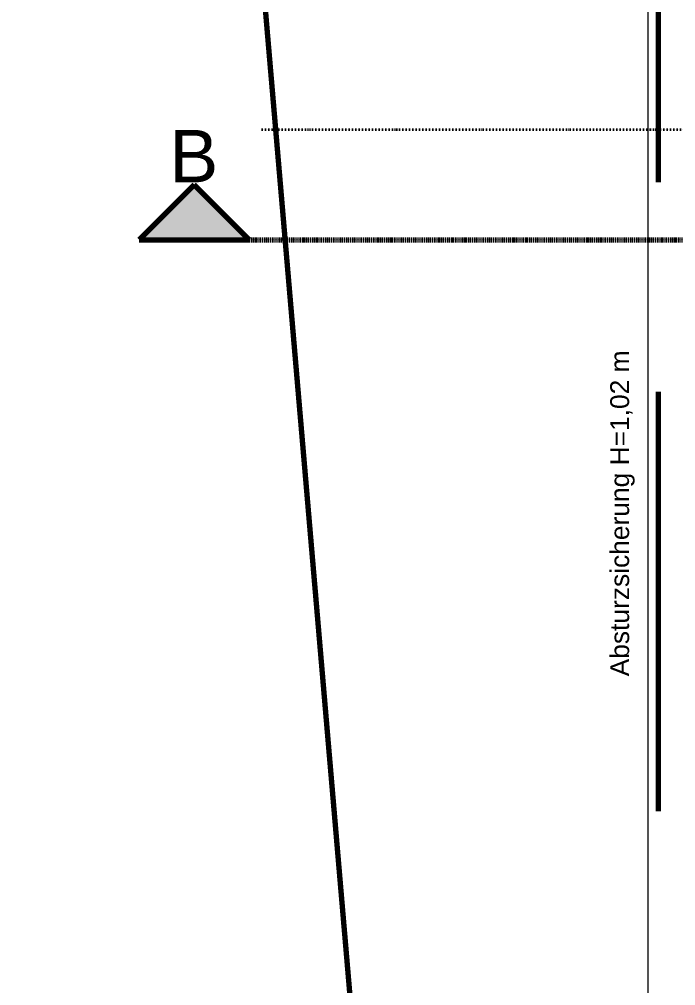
# Model space of a CAD drawing. Header units: metres. Extents: x -17679 to 22565, y -12299 to 33430.
# Drawn here: x -7676 to -4543, y 8612 to 13222 of the extents above; entities that cross this region are included whole.
import ezdxf

# ---------------------------------------------------------------- set-up
doc = ezdxf.new("R2010")
doc.units = ezdxf.units.M
doc.linetypes.add('Achse', pattern=[0.009, 0.005, -0.002, 0, -0.002])
doc.linetypes.add('Strich Punkt Mittel', pattern=[0.015875, 0.00635, -0.004763, 0, -0.004763])
doc.layers.get('0').update_dxf_attribs({"color": 252})
for name, color, linetype, lineweight in [('A-DETL-GENF_', 92, 'Continuous', 13), ('A_Grundstuecksgrenze', 5, 'Continuous', 70), ('A_Raster_', 1, 'Continuous', 9), ('A_Waende', 7, 'Continuous', 13), ('G-ANNO-SYMB_', 111, 'Continuous', 9), ('Text', 130, 'Continuous', 9)]:
    doc.layers.add(name, color=color, linetype=linetype, lineweight=lineweight)
doc.styles.add('Arial_2', font='arial.ttf', dxfattribs={"height": 0.09})
doc.styles.add('Arial_8', font='arial.ttf', dxfattribs={"height": 0.25})

# ---------------------------------------------------------------- blocks, each defined once
blk = doc.blocks.new('Family - ___-3180367-263_PP_03DG_BT2')
at = {"layer": 'A_Grundstuecksgrenze'}
blk.add_line((-20.9804, 98.8097), (-31.8179, 64.901), dxfattribs=at)
blk = doc.blocks.new('Dtai_Fluchtlinie_Grenzlinie - Dtai_Grenzlinie-5920249-263_PP_03DG_BT2')
at = {"layer": 'A-DETL-GENF_', "lineweight": 70}
for p, q in [((18.45, 0), (20.45, 0)), ((21.45, 0), (23.45, 0))]:
    blk.add_line(p, q, dxfattribs=at)
blk = doc.blocks.new('Schnitt - 100_Gebaeudeschnitt-1260755-263_PP_03DG_BT2')
at = {"layer": 'G-ANNO-SYMB_'}
blk.add_hatch(color=256, dxfattribs=at).paths.add_polyline_path([(-0.008295, 0), (-0.003046, 0.005249), (0.002203, 0)])
at = {"layer": 'G-ANNO-SYMB_', "lineweight": 70}
for p, q in [((-0.003046, 0.005249), (-0.008295, 0)), ((0.002203, 0), (-0.003046, 0.005249)), ((-0.008295, 0), (0.002203, 0))]:
    blk.add_line(p, q, dxfattribs=at)
blk = doc.blocks.new('6546546')
at = {"layer": 'A_Raster_', "color": 251, "linetype": 'Strich Punkt Mittel', "lineweight": 35, "true_color": 0x636466}
blk.add_line((-56.2432, 68.9041), (-32.1346, 68.9034), dxfattribs=at)
at = {"layer": 'A_Waende', "color": 251, "true_color": 0x636466}
blk.add_line((-54.3983, 71.7189), (-54.3985, 64.5618), dxfattribs=at)
at = {"layer": 'G-ANNO-SYMB_', "color": 251, "linetype": 'Achse', "lineweight": 70, "true_color": 0x636466}
blk.add_line((-56.4129, 68.3763), (-34.7534, 68.3763), dxfattribs=at)
at = {"layer": 'A-DETL-GENF_', "color": 251, "true_color": 0x636466, "rotation": 89.99827587845456}
blk.add_blockref('Dtai_Fluchtlinie_Grenzlinie - Dtai_Grenzlinie-5920249-263_PP_03DG_BT2', (-54.349, 47.2019), dxfattribs=at)
at = {"layer": 'A_Grundstuecksgrenze', "color": 251, "true_color": 0x636466, "rotation": 22.64000000000043}
blk.add_blockref('Family - ___-3180367-263_PP_03DG_BT2', (0, 0), dxfattribs=at)
at = {"layer": 'G-ANNO-SYMB_', "color": 251, "true_color": 0x636466, "xscale": 49.99999999999998, "yscale": 49.99999999999998, "zscale": 49.99999999999998}
blk.add_blockref('Schnitt - 100_Gebaeudeschnitt-1260755-263_PP_03DG_BT2', (-56.4129, 68.3763), dxfattribs=at)
at = {"layer": 'G-ANNO-SYMB_', "color": 251, "true_color": 0x636466, "insert": (-56.6824, 68.9016), "char_height": 0.25, "width": 0.284599, "attachment_point": 1, "style": 'Arial_8'}
blk.add_mtext('B', dxfattribs=at)
at = {"layer": 'Text', "color": 251, "true_color": 0x636466, "insert": (-54.5782, 66.2948), "char_height": 0.09, "width": 1.835864, "attachment_point": 1, "rotation": 90, "style": 'Arial_2'}
blk.add_mtext('Absturzsicherung H=1,02 m', dxfattribs=at)

msp = doc.modelspace()

# ---------------------------------------------------------------- block references
at = {"xscale": 1000, "yscale": 1000, "zscale": 1000}
msp.add_blockref('6546546', (49723.1, -56206.7), dxfattribs=at)

doc.saveas('drawing.dxf')
